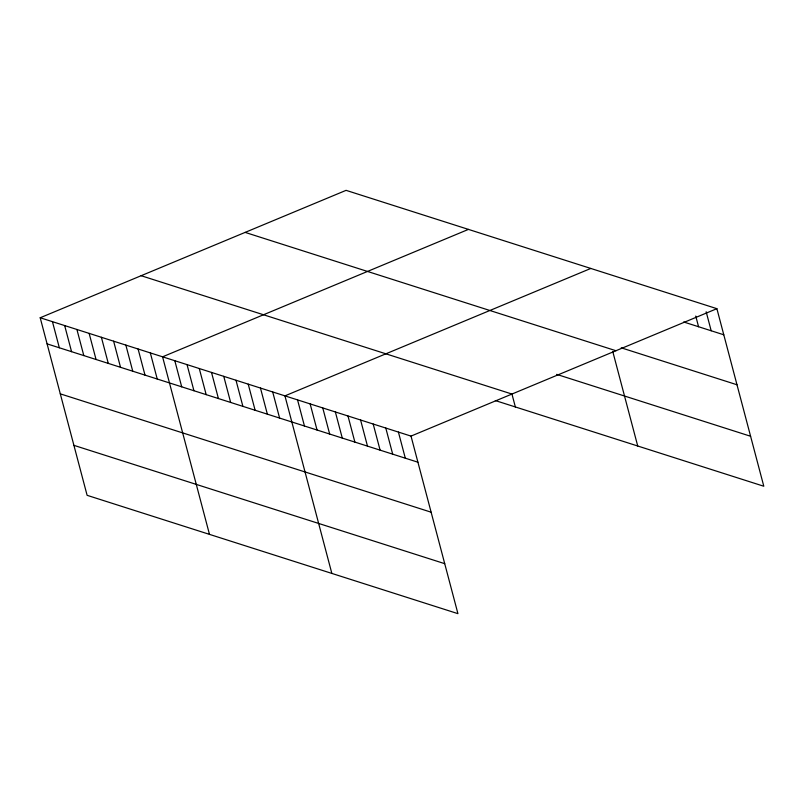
<?xml version="1.0" encoding="UTF-8"?>
<svg xmlns="http://www.w3.org/2000/svg" width="804" height="804" viewBox="0 0 804 804"><rect width="100%" height="100%" fill="white"/><g stroke="black" fill="none" stroke-linecap="round" stroke-linejoin="round"><path stroke-width="1.21" d="M40.2 317.761L411.015 436.1L457.928 613.653L87.113 495.324L40.2 317.761L346.072 190.347L716.887 308.676L763.8 486.239L495.334 400.563M468.441 229.391L162.569 356.815L209.482 534.369M590.809 268.446L284.938 395.869L331.851 573.423M411.015 436.1L716.887 308.676M683.671 321.982L723.781 334.786M621.231 347.82L736.987 384.764M245.14 232.396L615.954 350.725M556.659 374.362L750.594 436.26M141.142 275.712L511.957 394.05M47.094 343.871L417.909 462.21M60.3 393.849L431.115 512.188M73.908 445.346L444.723 563.674M706.163 311.771L711.178 330.756M695.751 316.062L698.565 326.736M612.769 351.549L637.723 445.999M511.897 393.859L515.354 406.945M398.412 432.08L405.306 458.179M385.799 428.06L392.694 454.159M373.197 424.03L380.091 450.129M360.584 420.01L367.478 446.109M347.981 415.98L354.876 442.089M335.368 411.96L342.263 438.059M322.766 407.94L329.66 434.039M310.153 403.909L317.047 430.019M297.55 399.889L304.445 425.989M272.697 391.96L279.601 418.07M260.466 388.061L267.36 414.16M248.225 384.151L255.119 410.251M235.994 380.252L242.888 406.352M223.753 376.342L230.647 402.442M211.512 372.433L218.417 398.543M199.281 368.533L206.176 394.633M187.041 364.624L193.935 390.734M174.81 360.725L181.704 386.824M150.328 352.916L157.232 379.016M138.097 349.006L144.991 375.106M125.856 345.097L132.75 371.207M113.625 341.197L120.52 367.297M101.384 337.288L108.279 363.398M89.143 333.389L96.048 359.488M76.913 329.479L83.807 355.579M64.672 325.58L71.566 351.68M52.441 321.67L59.335 347.77"/></g></svg>
